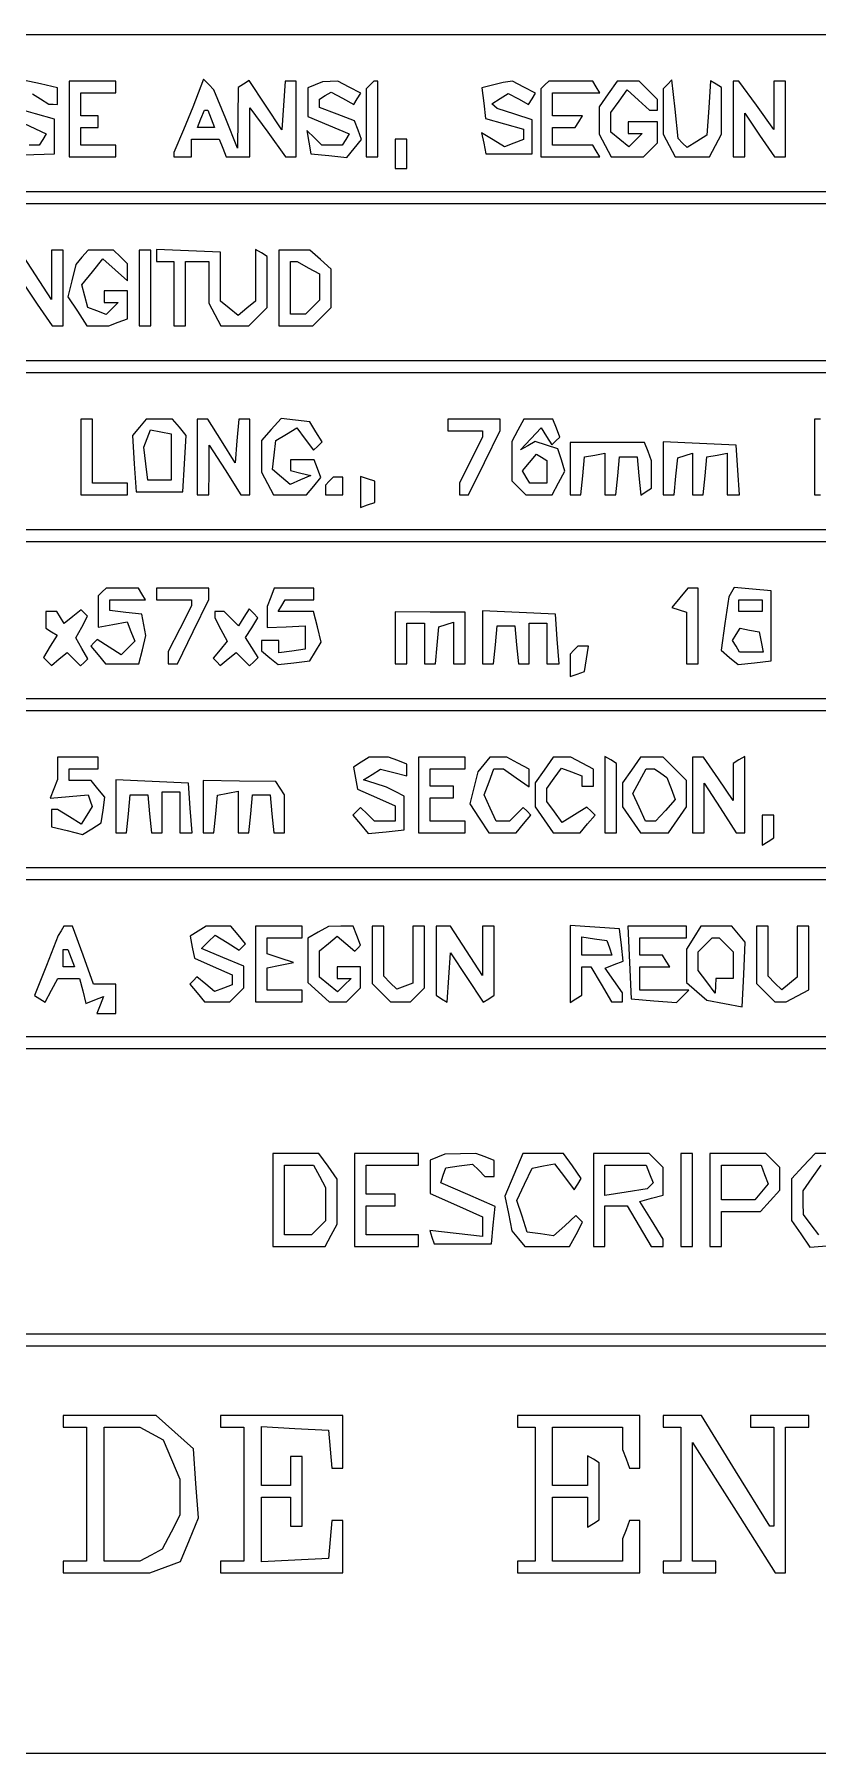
# Paper-space layout 'AN-02-DGE-008' of a CAD drawing. Header units: metres, sheet in millimetres. Extents: x 12 to 193, y 4 to 291.
# Drawn here: x 105.95 to 122.42, y 42.81 to 78.95 of the extents above; entities that cross this region are included whole.
import ezdxf

# ---------------------------------------------------------------- set-up
doc = ezdxf.new("R2010")
doc.units = ezdxf.units.M
doc.layers.add('DGE_CONTORNOS', color=7, linetype='Continuous', lineweight=0)
doc.layers.add('DGE_DATOS', color=7, linetype='Continuous', lineweight=0)

# ---------------------------------------------------------------- blocks, each defined once
blk = doc.blocks.new('LP_REF_DGE_MT_008')
at = {"layer": 'DGE_CONTORNOS'}
for points in [[(180.798, 77.295), (180.798, 75.641), (121.074, 75.641), (61.35, 75.641), (61.35, 77.295), (61.35, 78.949), (121.074, 78.949), (180.798, 78.949)], [(106.679, 77.172), (106.679, 76.376), (107.169, 76.376), (107.659, 76.376), (107.659, 76.498), (107.659, 76.621), (107.292, 76.621), (106.924, 76.621), (106.924, 76.805), (106.924, 76.988), (107.108, 76.988), (107.292, 76.988), (107.292, 77.111), (107.292, 77.233), (107.108, 77.233), (106.924, 77.233), (106.924, 77.478), (106.924, 77.723), (107.292, 77.723), (107.659, 77.723), (107.659, 77.846), (107.659, 77.968), (107.169, 77.968), (106.679, 77.968)], [(109.393, 77.713), (109.281, 77.417), (109.083, 76.943), (108.884, 76.468), (108.884, 76.422), (108.884, 76.376), (109.068, 76.376), (109.252, 76.376), (109.252, 76.56), (109.252, 76.743), (109.545, 76.743), (109.838, 76.743), (109.909, 76.56), (109.979, 76.376), (110.228, 76.376), (110.477, 76.376), (110.477, 76.89), (110.477, 77.404), (110.855, 76.89), (111.233, 76.376), (111.345, 76.376), (111.457, 76.376), (111.457, 77.172), (111.457, 77.968), (111.341, 77.968), (111.226, 77.968), (111.188, 77.455), (111.151, 76.941), (110.809, 77.459), (110.468, 77.977), (110.35, 77.904), (110.232, 77.832), (110.225, 77.196), (110.218, 76.56), (109.972, 77.172), (109.725, 77.785), (109.615, 77.897), (109.506, 78.008)], [(111.855, 77.887), (111.702, 77.826), (111.702, 77.523), (111.702, 77.221), (112.136, 77.04), (112.569, 76.858), (112.496, 76.74), (112.423, 76.621), (112.209, 76.621), (111.996, 76.621), (111.837, 76.774), (111.678, 76.927), (111.722, 76.682), (111.765, 76.437), (112.142, 76.4), (112.519, 76.363), (112.676, 76.552), (112.832, 76.74), (112.757, 76.936), (112.681, 77.132), (112.314, 77.271), (111.947, 77.41), (111.947, 77.498), (111.947, 77.586), (112.067, 77.661), (112.187, 77.735), (112.427, 77.606), (112.667, 77.478), (112.739, 77.594), (112.811, 77.711), (112.571, 77.84), (112.331, 77.968), (112.169, 77.959), (112.008, 77.949)], [(113.009, 77.887), (112.927, 77.805), (112.927, 77.09), (112.927, 76.376), (113.05, 76.376), (113.172, 76.376), (113.172, 77.172), (113.172, 77.968), (113.131, 77.968), (113.09, 77.968)], [(115.585, 77.883), (115.363, 77.825), (115.401, 77.503), (115.439, 77.18), (115.837, 77.066), (116.235, 76.953), (116.235, 76.844), (116.235, 76.736), (116.035, 76.659), (115.835, 76.582), (115.596, 76.732), (115.356, 76.881), (115.399, 76.659), (115.442, 76.437), (115.93, 76.437), (116.419, 76.437), (116.419, 76.794), (116.419, 77.152), (116.051, 77.271), (115.684, 77.389), (115.626, 77.441), (115.568, 77.492), (115.742, 77.599), (115.915, 77.706), (116.129, 77.592), (116.343, 77.478), (116.415, 77.594), (116.487, 77.711), (116.246, 77.84), (116.006, 77.968), (115.906, 77.954), (115.806, 77.94)], [(116.684, 77.887), (116.602, 77.805), (116.602, 77.09), (116.602, 76.376), (117.222, 76.376), (117.842, 76.376), (117.766, 76.498), (117.691, 76.621), (117.269, 76.621), (116.847, 76.621), (116.847, 76.805), (116.847, 76.988), (117.085, 76.988), (117.323, 76.988), (117.399, 77.111), (117.474, 77.233), (117.161, 77.233), (116.847, 77.233), (116.847, 77.478), (116.847, 77.723), (117.345, 77.723), (117.842, 77.723), (117.766, 77.846), (117.691, 77.968), (117.228, 77.968), (116.766, 77.968)], [(118.018, 77.696), (117.828, 77.424), (117.828, 77.137), (117.828, 76.85), (117.954, 76.613), (118.081, 76.376), (118.42, 76.376), (118.759, 76.376), (118.906, 76.523), (119.053, 76.67), (119.053, 76.89), (119.053, 77.111), (118.746, 77.111), (118.44, 77.111), (118.44, 76.988), (118.44, 76.866), (118.587, 76.866), (118.734, 76.866), (118.592, 76.724), (118.45, 76.582), (118.262, 76.739), (118.073, 76.896), (118.073, 77.103), (118.073, 77.309), (118.245, 77.545), (118.418, 77.781), (118.653, 77.569), (118.888, 77.356), (118.97, 77.356), (119.053, 77.356), (119.053, 77.47), (119.053, 77.583), (118.86, 77.776), (118.668, 77.968), (118.438, 77.968), (118.209, 77.968)], [(119.267, 77.898), (119.175, 77.805), (119.175, 77.327), (119.175, 76.85), (119.302, 76.613), (119.429, 76.376), (119.788, 76.376), (120.147, 76.376), (120.273, 76.613), (120.4, 76.85), (120.4, 77.341), (120.4, 77.832), (120.285, 77.903), (120.169, 77.974), (120.131, 77.402), (120.094, 76.83), (119.885, 76.699), (119.677, 76.568), (119.582, 76.663), (119.487, 76.758), (119.423, 77.375), (119.359, 77.991)], [(120.645, 77.172), (120.645, 76.376), (120.768, 76.376), (120.89, 76.376), (120.89, 76.833), (120.89, 77.29), (121.201, 76.833), (121.512, 76.376), (121.63, 76.376), (121.748, 76.376), (121.748, 77.172), (121.748, 77.968), (121.625, 77.968), (121.503, 77.968), (121.503, 77.46), (121.503, 76.952), (121.135, 77.46), (120.766, 77.968), (120.706, 77.968), (120.645, 77.968)], [(109.664, 77.172), (109.734, 76.988), (109.558, 76.988), (109.382, 76.988), (109.452, 77.172), (109.523, 77.356), (109.558, 77.356), (109.593, 77.356)], [(113.54, 76.437), (113.54, 76.131), (113.662, 76.131), (113.785, 76.131), (113.785, 76.437), (113.785, 76.743), (113.662, 76.743), (113.54, 76.743)], [(180.798, 73.742), (180.798, 72.088), (121.074, 72.088), (61.35, 72.088), (61.35, 73.742), (61.35, 75.396), (121.074, 75.396), (180.798, 75.396)], [(105.454, 73.619), (105.454, 72.823), (105.576, 72.823), (105.699, 72.823), (105.699, 73.28), (105.699, 73.738), (106.01, 73.28), (106.32, 72.823), (106.438, 72.823), (106.556, 72.823), (106.556, 73.619), (106.556, 74.416), (106.434, 74.416), (106.311, 74.416), (106.31, 73.895), (106.308, 73.374), (105.973, 73.894), (105.638, 74.414), (105.546, 74.415), (105.454, 74.416)], [(106.949, 74.262), (106.821, 74.108), (106.737, 73.771), (106.652, 73.434), (106.852, 73.129), (107.052, 72.823), (107.284, 72.823), (107.517, 72.823), (107.71, 72.898), (107.904, 72.972), (107.904, 73.265), (107.904, 73.558), (107.659, 73.558), (107.414, 73.558), (107.414, 73.436), (107.414, 73.313), (107.561, 73.313), (107.708, 73.313), (107.582, 73.187), (107.455, 73.06), (107.263, 73.134), (107.071, 73.208), (107.009, 73.445), (106.947, 73.682), (107.169, 73.956), (107.391, 74.23), (107.647, 73.998), (107.904, 73.765), (107.904, 73.943), (107.904, 74.122), (107.757, 74.269), (107.61, 74.416), (107.343, 74.416), (107.077, 74.416)], [(108.149, 73.619), (108.149, 72.823), (108.272, 72.823), (108.394, 72.823), (108.394, 73.619), (108.394, 74.416), (108.272, 74.416), (108.149, 74.416)], [(108.517, 74.3), (108.517, 74.171), (108.7, 74.171), (108.884, 74.171), (108.884, 73.497), (108.884, 72.823), (109.007, 72.823), (109.129, 72.823), (109.129, 73.497), (109.129, 74.171), (109.374, 74.171), (109.619, 74.171), (109.619, 73.734), (109.619, 73.297), (109.746, 73.06), (109.873, 72.823), (110.166, 72.823), (110.459, 72.823), (110.652, 73.016), (110.844, 73.208), (110.844, 73.743), (110.844, 74.279), (110.722, 74.355), (110.599, 74.43), (110.599, 73.887), (110.599, 73.343), (110.416, 73.191), (110.232, 73.038), (110.048, 73.191), (109.864, 73.343), (109.864, 73.859), (109.864, 74.374), (109.19, 74.401), (108.517, 74.428)], [(111.089, 73.619), (111.089, 72.823), (111.448, 72.823), (111.807, 72.823), (111.999, 73.016), (112.192, 73.208), (112.192, 73.609), (112.192, 74.01), (111.968, 74.213), (111.744, 74.416), (111.417, 74.416), (111.089, 74.416)], [(111.71, 74.044), (111.947, 73.917), (111.947, 73.64), (111.947, 73.362), (111.8, 73.215), (111.653, 73.068), (111.494, 73.068), (111.334, 73.068), (111.334, 73.619), (111.334, 74.171), (111.404, 74.171), (111.473, 74.171)], [(180.798, 70.189), (180.798, 68.535), (121.074, 68.535), (61.35, 68.535), (61.35, 70.189), (61.35, 71.843), (121.074, 71.843), (180.798, 71.843)], [(106.924, 70.067), (106.924, 69.27), (107.414, 69.27), (107.904, 69.27), (107.904, 69.393), (107.904, 69.515), (107.537, 69.515), (107.169, 69.515), (107.169, 70.189), (107.169, 70.863), (107.047, 70.863), (106.924, 70.863)], [(108.157, 70.689), (108.012, 70.515), (108.05, 69.923), (108.088, 69.332), (108.578, 69.332), (109.068, 69.332), (109.106, 69.923), (109.143, 70.515), (108.999, 70.689), (108.854, 70.863), (108.578, 70.863), (108.302, 70.863)], [(109.374, 70.067), (109.374, 69.27), (109.497, 69.27), (109.619, 69.27), (109.621, 69.791), (109.623, 70.312), (109.958, 69.792), (110.293, 69.272), (110.385, 69.271), (110.477, 69.27), (110.477, 70.067), (110.477, 70.863), (110.362, 70.863), (110.247, 70.863), (110.209, 70.404), (110.171, 69.944), (109.885, 70.404), (109.599, 70.863), (109.487, 70.863), (109.374, 70.863)], [(110.93, 70.645), (110.722, 70.415), (110.722, 70.08), (110.722, 69.744), (110.849, 69.507), (110.976, 69.27), (111.324, 69.27), (111.672, 69.27), (111.823, 69.453), (111.974, 69.635), (111.903, 69.82), (111.832, 70.005), (111.583, 70.005), (111.334, 70.005), (111.334, 69.892), (111.334, 69.778), (111.549, 69.727), (111.763, 69.676), (111.547, 69.582), (111.331, 69.488), (111.143, 69.644), (110.955, 69.801), (110.991, 70.105), (111.028, 70.41), (111.25, 70.544), (111.471, 70.679), (111.647, 70.443), (111.822, 70.207), (111.911, 70.296), (112, 70.385), (111.869, 70.593), (111.739, 70.802), (111.438, 70.838), (111.138, 70.875)], [(114.642, 70.741), (114.642, 70.618), (115.01, 70.618), (115.377, 70.618), (115.377, 70.552), (115.377, 70.486), (115.132, 70.005), (114.887, 69.525), (114.887, 69.398), (114.887, 69.27), (114.984, 69.27), (115.081, 69.27), (115.413, 69.947), (115.745, 70.623), (115.745, 70.743), (115.745, 70.863), (115.194, 70.863), (114.642, 70.863)], [(116.117, 70.626), (115.99, 70.389), (115.99, 69.977), (115.99, 69.564), (116.137, 69.417), (116.284, 69.27), (116.561, 69.27), (116.839, 69.27), (116.972, 69.52), (117.106, 69.77), (117.032, 70.004), (116.957, 70.238), (116.72, 70.313), (116.482, 70.389), (116.328, 70.302), (116.174, 70.216), (116.392, 70.448), (116.611, 70.679), (116.723, 70.499), (116.834, 70.319), (116.917, 70.402), (117, 70.485), (116.928, 70.674), (116.855, 70.863), (116.549, 70.863), (116.244, 70.863)], [(108.823, 70.065), (108.823, 69.577), (108.578, 69.577), (108.333, 69.577), (108.293, 69.924), (108.253, 70.271), (108.323, 70.454), (108.393, 70.636), (108.608, 70.595), (108.823, 70.553)], [(116.725, 69.753), (116.725, 69.515), (116.548, 69.515), (116.372, 69.515), (116.293, 69.643), (116.214, 69.771), (116.361, 69.948), (116.508, 70.125), (116.616, 70.058), (116.725, 69.991)], [(117.215, 69.822), (117.215, 69.27), (117.33, 69.27), (117.444, 69.27), (117.483, 69.668), (117.521, 70.065), (117.736, 70.105), (117.95, 70.146), (117.95, 69.708), (117.95, 69.27), (118.065, 69.27), (118.18, 69.27), (118.218, 69.669), (118.256, 70.067), (118.44, 70.067), (118.624, 70.067), (118.662, 69.666), (118.701, 69.266), (118.816, 69.337), (118.93, 69.407), (118.93, 69.696), (118.93, 69.985), (118.856, 70.179), (118.781, 70.373), (117.998, 70.373), (117.215, 70.373)], [(119.175, 69.828), (119.175, 69.27), (119.29, 69.27), (119.405, 69.27), (119.443, 69.659), (119.481, 70.048), (119.635, 70.098), (119.788, 70.148), (119.788, 69.709), (119.788, 69.27), (119.902, 69.27), (120.017, 69.27), (120.056, 69.668), (120.094, 70.065), (120.308, 70.105), (120.523, 70.146), (120.523, 69.708), (120.523, 69.27), (120.652, 69.27), (120.782, 69.27), (120.744, 69.791), (120.707, 70.312), (119.941, 70.348), (119.175, 70.385)], [(112.151, 69.556), (112.069, 69.475), (112.069, 69.373), (112.069, 69.27), (112.253, 69.27), (112.437, 69.27), (112.437, 69.454), (112.437, 69.638), (112.335, 69.638), (112.233, 69.638)], [(112.805, 69.332), (112.805, 69.005), (112.958, 69.056), (113.111, 69.107), (113.111, 69.332), (113.111, 69.556), (112.958, 69.607), (112.805, 69.658)], [(180.798, 66.637), (180.798, 64.983), (121.074, 64.983), (61.35, 64.983), (61.35, 66.637), (61.35, 68.29), (121.074, 68.29), (180.798, 68.29)], [(107.373, 67.229), (107.292, 67.147), (107.292, 66.817), (107.292, 66.487), (107.596, 66.545), (107.901, 66.603), (107.98, 66.397), (108.059, 66.191), (107.917, 66.049), (107.775, 65.908), (107.522, 66.066), (107.268, 66.225), (107.201, 66.158), (107.134, 66.091), (107.289, 65.904), (107.444, 65.718), (107.794, 65.718), (108.144, 65.718), (108.219, 66.014), (108.293, 66.311), (108.251, 66.535), (108.208, 66.759), (107.872, 66.798), (107.537, 66.837), (107.537, 66.951), (107.537, 67.065), (107.911, 67.065), (108.286, 67.065), (108.21, 67.188), (108.135, 67.31), (107.795, 67.31), (107.455, 67.31)], [(108.517, 67.188), (108.517, 67.065), (108.884, 67.065), (109.252, 67.065), (109.252, 66.999), (109.252, 66.933), (109.007, 66.453), (108.762, 65.973), (108.762, 65.845), (108.762, 65.718), (108.859, 65.718), (108.956, 65.718), (109.287, 66.394), (109.619, 67.071), (109.619, 67.191), (109.619, 67.31), (109.068, 67.31), (108.517, 67.31)], [(110.919, 67.117), (110.844, 66.923), (110.844, 66.7), (110.844, 66.478), (111.243, 66.496), (111.641, 66.514), (111.641, 66.269), (111.641, 66.024), (111.365, 65.985), (111.089, 65.946), (111.089, 66.077), (111.089, 66.208), (110.906, 66.208), (110.722, 66.208), (110.722, 66.1), (110.722, 65.993), (110.898, 65.846), (111.075, 65.7), (111.407, 65.74), (111.739, 65.779), (111.861, 65.974), (111.983, 66.17), (111.901, 66.495), (111.82, 66.82), (111.447, 66.82), (111.075, 66.82), (111.151, 66.943), (111.226, 67.065), (111.525, 67.065), (111.824, 67.065), (111.824, 67.188), (111.824, 67.31), (111.409, 67.31), (110.993, 67.31)], [(119.527, 67.107), (119.359, 66.903), (119.512, 66.851), (119.665, 66.8), (119.665, 66.259), (119.665, 65.718), (119.788, 65.718), (119.91, 65.718), (119.91, 66.514), (119.91, 67.31), (119.803, 67.31), (119.695, 67.31)], [(120.611, 67.225), (120.554, 67.127), (120.472, 66.564), (120.391, 66.001), (120.572, 65.85), (120.753, 65.7), (121.097, 65.74), (121.442, 65.779), (121.442, 66.514), (121.442, 67.249), (121.055, 67.287), (120.668, 67.324)], [(109.742, 66.751), (109.742, 66.682), (109.873, 66.437), (110.004, 66.192), (109.855, 66.013), (109.707, 65.834), (109.783, 65.759), (109.858, 65.683), (110.024, 65.82), (110.189, 65.957), (110.331, 65.815), (110.473, 65.673), (110.562, 65.762), (110.652, 65.852), (110.521, 66.06), (110.39, 66.268), (110.521, 66.477), (110.651, 66.687), (110.557, 66.781), (110.464, 66.874), (110.353, 66.695), (110.242, 66.516), (110.09, 66.668), (109.938, 66.82), (109.84, 66.82), (109.742, 66.82)], [(121.258, 66.943), (121.258, 66.82), (121.013, 66.82), (120.768, 66.82), (120.768, 66.943), (120.768, 67.065), (121.013, 67.065), (121.258, 67.065)], [(106.189, 66.644), (106.189, 66.467), (106.309, 66.393), (106.429, 66.319), (106.283, 66.085), (106.137, 65.851), (106.221, 65.767), (106.306, 65.683), (106.471, 65.82), (106.636, 65.957), (106.778, 65.815), (106.92, 65.673), (106.994, 65.747), (107.069, 65.822), (106.946, 66.042), (106.822, 66.263), (106.944, 66.491), (107.066, 66.719), (106.998, 66.787), (106.93, 66.855), (106.754, 66.709), (106.578, 66.563), (106.499, 66.692), (106.42, 66.82), (106.304, 66.82), (106.189, 66.82)], [(113.54, 66.263), (113.54, 65.718), (113.662, 65.718), (113.785, 65.718), (113.785, 66.147), (113.785, 66.575), (113.968, 66.575), (114.152, 66.575), (114.152, 66.147), (114.152, 65.718), (114.267, 65.718), (114.382, 65.718), (114.42, 66.106), (114.458, 66.495), (114.612, 66.545), (114.765, 66.596), (114.765, 66.157), (114.765, 65.718), (114.887, 65.718), (115.01, 65.718), (115.01, 66.259), (115.01, 66.8), (114.275, 66.804), (113.54, 66.808)], [(115.377, 66.275), (115.377, 65.718), (115.492, 65.718), (115.607, 65.718), (115.645, 66.116), (115.684, 66.514), (115.867, 66.514), (116.051, 66.514), (116.09, 66.116), (116.128, 65.718), (116.243, 65.718), (116.357, 65.718), (116.357, 66.147), (116.357, 66.575), (116.541, 66.575), (116.725, 66.575), (116.725, 66.147), (116.725, 65.718), (116.854, 65.718), (116.984, 65.718), (116.946, 66.238), (116.909, 66.759), (116.143, 66.796), (115.377, 66.832)], [(121.235, 66.176), (121.276, 65.963), (121.029, 65.963), (120.782, 65.963), (120.707, 66.085), (120.631, 66.208), (120.711, 66.337), (120.791, 66.466), (120.992, 66.428), (121.194, 66.389)], [(117.297, 66.004), (117.215, 65.922), (117.215, 65.687), (117.215, 65.452), (117.368, 65.503), (117.521, 65.553), (117.56, 65.819), (117.6, 66.085), (117.489, 66.085), (117.378, 66.085)], [(180.798, 63.084), (180.798, 61.43), (121.074, 61.43), (61.35, 61.43), (61.35, 63.084), (61.35, 64.738), (121.074, 64.738), (180.798, 64.738)], [(106.434, 63.523), (106.434, 63.288), (106.359, 63.091), (106.283, 62.895), (106.682, 62.928), (107.081, 62.961), (107.123, 62.839), (107.165, 62.716), (107.048, 62.533), (106.931, 62.349), (106.684, 62.502), (106.437, 62.655), (106.374, 62.655), (106.311, 62.655), (106.311, 62.474), (106.311, 62.292), (106.637, 62.211), (106.962, 62.129), (107.157, 62.251), (107.353, 62.374), (107.393, 62.644), (107.433, 62.914), (107.286, 63.091), (107.139, 63.268), (106.909, 63.268), (106.679, 63.268), (106.679, 63.39), (106.679, 63.513), (106.985, 63.513), (107.292, 63.513), (107.292, 63.635), (107.292, 63.758), (106.863, 63.758), (106.434, 63.758)], [(112.823, 63.649), (112.658, 63.545), (112.701, 63.314), (112.744, 63.084), (113.142, 62.909), (113.54, 62.733), (113.54, 62.572), (113.54, 62.41), (113.319, 62.41), (113.099, 62.41), (112.954, 62.555), (112.809, 62.7), (112.728, 62.619), (112.647, 62.538), (112.807, 62.345), (112.967, 62.153), (113.345, 62.189), (113.723, 62.226), (113.723, 62.58), (113.723, 62.935), (113.54, 63.031), (113.356, 63.127), (113.114, 63.204), (112.873, 63.281), (113.052, 63.392), (113.231, 63.502), (113.508, 63.433), (113.785, 63.364), (113.785, 63.486), (113.785, 63.609), (113.591, 63.683), (113.397, 63.758), (113.193, 63.756), (112.988, 63.754)], [(114.03, 62.961), (114.03, 62.165), (114.52, 62.165), (115.01, 62.165), (115.01, 62.288), (115.01, 62.41), (114.642, 62.41), (114.275, 62.41), (114.275, 62.655), (114.275, 62.9), (114.52, 62.9), (114.765, 62.9), (114.765, 63.023), (114.765, 63.145), (114.52, 63.145), (114.275, 63.145), (114.275, 63.329), (114.275, 63.513), (114.642, 63.513), (115.01, 63.513), (115.01, 63.635), (115.01, 63.758), (114.52, 63.758), (114.03, 63.758)], [(115.402, 63.604), (115.274, 63.45), (115.19, 63.113), (115.105, 62.776), (115.305, 62.47), (115.505, 62.165), (115.794, 62.165), (116.082, 62.165), (116.237, 62.352), (116.392, 62.538), (116.312, 62.619), (116.231, 62.7), (116.086, 62.555), (115.941, 62.41), (115.801, 62.41), (115.662, 62.41), (115.536, 62.686), (115.41, 62.961), (115.512, 63.237), (115.614, 63.513), (115.714, 63.513), (115.813, 63.513), (116.085, 63.322), (116.357, 63.131), (116.357, 63.318), (116.357, 63.504), (116.12, 63.631), (115.883, 63.758), (115.707, 63.758), (115.53, 63.758)], [(116.671, 63.485), (116.48, 63.213), (116.48, 62.961), (116.48, 62.71), (116.671, 62.437), (116.861, 62.165), (117.146, 62.165), (117.43, 62.165), (117.585, 62.352), (117.74, 62.538), (117.656, 62.623), (117.571, 62.707), (117.31, 62.544), (117.049, 62.381), (116.887, 62.603), (116.725, 62.824), (116.725, 62.961), (116.725, 63.098), (116.881, 63.312), (117.038, 63.526), (117.249, 63.445), (117.46, 63.364), (117.46, 63.254), (117.46, 63.145), (117.583, 63.145), (117.705, 63.145), (117.705, 63.325), (117.705, 63.504), (117.468, 63.631), (117.231, 63.758), (117.046, 63.758), (116.861, 63.758)], [(117.95, 62.969), (117.95, 62.165), (118.073, 62.165), (118.195, 62.165), (118.195, 62.893), (118.195, 63.621), (118.073, 63.696), (117.95, 63.772)], [(118.508, 63.485), (118.318, 63.213), (118.318, 62.961), (118.318, 62.71), (118.508, 62.437), (118.699, 62.165), (118.991, 62.165), (119.284, 62.165), (119.474, 62.437), (119.665, 62.71), (119.665, 62.989), (119.665, 63.268), (119.42, 63.513), (119.175, 63.758), (118.937, 63.758), (118.699, 63.758)], [(119.788, 62.961), (119.788, 62.165), (119.91, 62.165), (120.033, 62.165), (120.035, 62.686), (120.037, 63.206), (120.372, 62.687), (120.707, 62.167), (120.798, 62.166), (120.89, 62.165), (120.89, 62.969), (120.89, 63.772), (120.768, 63.696), (120.645, 63.621), (120.645, 63.232), (120.645, 62.843), (120.335, 63.3), (120.024, 63.758), (119.906, 63.758), (119.788, 63.758)], [(107.659, 62.722), (107.659, 62.165), (107.774, 62.165), (107.889, 62.165), (107.927, 62.563), (107.965, 62.961), (108.149, 62.961), (108.333, 62.961), (108.371, 62.563), (108.41, 62.165), (108.524, 62.165), (108.639, 62.165), (108.639, 62.594), (108.639, 63.023), (108.823, 63.023), (109.007, 63.023), (109.007, 62.594), (109.007, 62.165), (109.136, 62.165), (109.266, 62.165), (109.228, 62.686), (109.19, 63.206), (108.425, 63.243), (107.659, 63.279)], [(109.497, 62.713), (109.497, 62.165), (109.612, 62.165), (109.726, 62.165), (109.765, 62.562), (109.803, 62.959), (110.017, 63), (110.232, 63.041), (110.232, 62.603), (110.232, 62.165), (110.347, 62.165), (110.461, 62.165), (110.5, 62.563), (110.538, 62.961), (110.722, 62.961), (110.906, 62.961), (110.944, 62.563), (110.982, 62.165), (111.097, 62.165), (111.212, 62.165), (111.21, 62.563), (111.208, 62.961), (111.118, 63.101), (111.028, 63.241), (110.262, 63.252), (109.497, 63.262)], [(119.123, 63.419), (119.254, 63.329), (119.34, 63.097), (119.426, 62.865), (119.22, 62.637), (119.015, 62.41), (118.909, 62.41), (118.802, 62.41), (118.67, 62.701), (118.537, 62.992), (118.677, 63.252), (118.816, 63.513), (118.904, 63.511), (118.991, 63.509)], [(121.258, 62.219), (121.258, 61.906), (121.38, 61.981), (121.503, 62.057), (121.503, 62.295), (121.503, 62.533), (121.38, 62.533), (121.258, 62.533)], [(180.798, 59.531), (180.798, 57.877), (121.074, 57.877), (61.35, 57.877), (61.35, 59.531), (61.35, 61.185), (121.074, 61.185), (180.798, 61.185)], [(106.51, 60.107), (106.45, 60.009), (106.2, 59.377), (105.951, 58.745), (106.064, 58.675), (106.177, 58.605), (106.31, 58.854), (106.443, 59.102), (106.669, 59.102), (106.895, 59.102), (106.964, 58.841), (107.032, 58.58), (107.217, 58.651), (107.402, 58.722), (107.333, 58.545), (107.265, 58.367), (107.462, 58.367), (107.659, 58.367), (107.659, 58.674), (107.659, 58.98), (107.426, 58.98), (107.194, 58.98), (106.973, 59.592), (106.753, 60.205), (106.662, 60.205), (106.571, 60.205)], [(109.393, 60.096), (109.228, 59.992), (109.27, 59.761), (109.313, 59.531), (109.711, 59.356), (110.109, 59.181), (110.109, 59.076), (110.109, 58.972), (109.924, 58.901), (109.739, 58.83), (109.553, 58.984), (109.368, 59.137), (109.293, 59.062), (109.217, 58.986), (109.372, 58.799), (109.527, 58.612), (109.794, 58.612), (110.06, 58.612), (110.207, 58.759), (110.354, 58.906), (110.354, 59.133), (110.354, 59.36), (109.909, 59.546), (109.465, 59.732), (109.606, 59.873), (109.748, 60.015), (110.002, 59.856), (110.256, 59.698), (110.322, 59.765), (110.389, 59.831), (110.234, 60.018), (110.079, 60.205), (109.819, 60.203), (109.558, 60.201)], [(110.599, 59.409), (110.599, 58.612), (111.089, 58.612), (111.579, 58.612), (111.579, 58.735), (111.579, 58.857), (111.212, 58.857), (110.844, 58.857), (110.844, 59.094), (110.844, 59.33), (111.12, 59.385), (111.396, 59.439), (111.12, 59.53), (110.844, 59.621), (110.844, 59.79), (110.844, 59.96), (111.212, 59.96), (111.579, 59.96), (111.579, 60.082), (111.579, 60.205), (111.089, 60.205), (110.599, 60.205)], [(111.916, 60.073), (111.702, 59.948), (111.702, 59.483), (111.702, 59.018), (111.926, 58.815), (112.15, 58.612), (112.33, 58.612), (112.511, 58.612), (112.658, 58.759), (112.805, 58.906), (112.805, 59.127), (112.805, 59.347), (112.56, 59.347), (112.315, 59.347), (112.315, 59.225), (112.315, 59.102), (112.462, 59.102), (112.609, 59.102), (112.467, 58.961), (112.325, 58.819), (112.136, 58.976), (111.947, 59.132), (111.947, 59.409), (111.947, 59.685), (112.131, 59.837), (112.315, 59.99), (112.501, 59.835), (112.688, 59.68), (112.749, 59.741), (112.81, 59.802), (112.733, 60.004), (112.656, 60.205), (112.393, 60.201), (112.131, 60.197)], [(113.05, 59.601), (113.05, 58.997), (113.242, 58.805), (113.435, 58.612), (113.646, 58.612), (113.858, 58.612), (114.005, 58.759), (114.152, 58.906), (114.152, 59.556), (114.152, 60.205), (114.03, 60.205), (113.907, 60.205), (113.907, 59.605), (113.907, 59.006), (113.738, 58.941), (113.569, 58.876), (113.432, 59.014), (113.295, 59.151), (113.295, 59.678), (113.295, 60.205), (113.172, 60.205), (113.05, 60.205)], [(114.397, 59.477), (114.397, 58.749), (114.513, 58.678), (114.628, 58.607), (114.666, 59.123), (114.703, 59.64), (115.045, 59.122), (115.387, 58.604), (115.504, 58.676), (115.622, 58.749), (115.622, 59.477), (115.622, 60.205), (115.5, 60.205), (115.377, 60.205), (115.375, 59.684), (115.373, 59.164), (115.038, 59.683), (114.703, 60.203), (114.55, 60.204), (114.397, 60.205)], [(117.215, 59.408), (117.215, 58.598), (117.337, 58.674), (117.46, 58.749), (117.46, 59.048), (117.46, 59.347), (117.556, 59.347), (117.652, 59.347), (117.869, 58.98), (118.086, 58.612), (118.202, 58.612), (118.318, 58.612), (118.318, 58.708), (118.318, 58.803), (118.136, 59.063), (117.954, 59.323), (118.144, 59.395), (118.334, 59.468), (118.295, 59.806), (118.256, 60.144), (117.736, 60.181), (117.215, 60.219)], [(118.465, 59.439), (118.501, 58.674), (118.977, 58.635), (119.452, 58.596), (119.583, 58.726), (119.714, 58.857), (119.2, 58.857), (118.685, 58.857), (118.685, 59.102), (118.685, 59.347), (118.999, 59.347), (119.312, 59.347), (119.236, 59.47), (119.161, 59.592), (118.923, 59.592), (118.685, 59.592), (118.685, 59.776), (118.685, 59.96), (119.175, 59.96), (119.665, 59.96), (119.665, 60.082), (119.665, 60.205), (119.047, 60.205), (118.428, 60.205)], [(119.817, 59.962), (119.665, 59.718), (119.665, 59.368), (119.665, 59.018), (119.88, 58.832), (120.094, 58.646), (120.466, 58.576), (120.838, 58.506), (120.867, 59.187), (120.895, 59.867), (120.755, 60.036), (120.615, 60.205), (120.292, 60.205), (119.969, 60.205)], [(121.135, 59.601), (121.135, 58.997), (121.328, 58.805), (121.52, 58.612), (121.642, 58.612), (121.764, 58.612), (122.001, 58.739), (122.238, 58.866), (122.238, 59.535), (122.238, 60.205), (122.115, 60.205), (121.993, 60.205), (121.993, 59.669), (121.993, 59.132), (121.831, 58.998), (121.669, 58.863), (121.524, 59.007), (121.38, 59.151), (121.38, 59.678), (121.38, 60.205), (121.258, 60.205), (121.135, 60.205)], [(106.723, 59.531), (106.794, 59.347), (106.675, 59.347), (106.556, 59.347), (106.556, 59.531), (106.556, 59.715), (106.605, 59.715), (106.653, 59.715)], [(118.043, 59.746), (118.093, 59.592), (117.776, 59.592), (117.46, 59.592), (117.46, 59.785), (117.46, 59.977), (117.726, 59.938), (117.992, 59.899)], [(120.498, 59.813), (120.645, 59.666), (120.645, 59.384), (120.645, 59.102), (120.462, 59.102), (120.278, 59.102), (120.274, 58.949), (120.27, 58.796), (120.09, 59.034), (119.91, 59.272), (119.91, 59.469), (119.91, 59.666), (120.057, 59.813), (120.204, 59.96), (120.278, 59.96), (120.351, 59.96)], [(180.798, 54.631), (180.798, 51.629), (121.074, 51.629), (61.35, 51.629), (61.35, 54.631), (61.35, 57.632), (121.074, 57.632), (180.798, 57.632)], [(110.967, 54.447), (110.967, 53.467), (111.514, 53.467), (112.061, 53.467), (112.188, 53.704), (112.315, 53.941), (112.315, 54.412), (112.315, 54.883), (112.124, 55.155), (111.933, 55.427), (111.45, 55.427), (110.967, 55.427)], [(112.682, 54.447), (112.682, 53.467), (113.356, 53.467), (114.03, 53.467), (114.03, 53.59), (114.03, 53.712), (113.478, 53.712), (112.927, 53.712), (112.927, 54.018), (112.927, 54.325), (113.233, 54.325), (113.54, 54.325), (113.54, 54.447), (113.54, 54.57), (113.233, 54.57), (112.927, 54.57), (112.927, 54.876), (112.927, 55.182), (113.478, 55.182), (114.03, 55.182), (114.03, 55.305), (114.03, 55.427), (113.356, 55.427), (112.682, 55.427)], [(114.428, 55.346), (114.275, 55.284), (114.275, 54.933), (114.275, 54.581), (114.826, 54.337), (115.377, 54.093), (115.377, 53.887), (115.377, 53.68), (114.821, 53.743), (114.264, 53.806), (114.31, 53.667), (114.356, 53.528), (114.959, 53.528), (115.561, 53.528), (115.599, 53.918), (115.637, 54.307), (115.067, 54.559), (114.498, 54.81), (114.549, 54.966), (114.6, 55.121), (114.88, 55.162), (115.161, 55.203), (115.293, 55.07), (115.426, 54.937), (115.524, 54.937), (115.622, 54.937), (115.622, 55.108), (115.622, 55.278), (115.429, 55.353), (115.235, 55.427), (114.908, 55.417), (114.581, 55.408)], [(116.034, 54.976), (115.846, 54.525), (115.918, 54.161), (115.991, 53.797), (116.128, 53.632), (116.265, 53.467), (116.736, 53.467), (117.206, 53.467), (117.343, 53.723), (117.48, 53.978), (117.409, 54.048), (117.339, 54.119), (117.103, 53.906), (116.868, 53.692), (116.591, 53.733), (116.315, 53.773), (116.205, 54.106), (116.095, 54.438), (116.258, 54.778), (116.421, 55.118), (116.654, 55.163), (116.888, 55.208), (117.095, 54.933), (117.302, 54.659), (117.376, 54.778), (117.45, 54.897), (117.264, 55.162), (117.079, 55.427), (116.65, 55.427), (116.222, 55.427)], [(117.705, 54.447), (117.705, 53.467), (117.828, 53.467), (117.95, 53.467), (117.95, 53.896), (117.95, 54.325), (118.183, 54.325), (118.416, 54.325), (118.669, 53.896), (118.922, 53.467), (119.049, 53.467), (119.175, 53.467), (119.175, 53.544), (119.175, 53.622), (118.929, 54.02), (118.683, 54.418), (118.929, 54.482), (119.175, 54.547), (119.175, 54.84), (119.175, 55.133), (119.028, 55.28), (118.881, 55.427), (118.293, 55.427), (117.705, 55.427)], [(119.543, 54.447), (119.543, 53.467), (119.665, 53.467), (119.788, 53.467), (119.788, 54.447), (119.788, 55.427), (119.665, 55.427), (119.543, 55.427)], [(120.155, 54.447), (120.155, 53.467), (120.278, 53.467), (120.4, 53.467), (120.4, 53.835), (120.4, 54.202), (120.81, 54.202), (121.22, 54.202), (121.423, 54.426), (121.625, 54.65), (121.625, 54.892), (121.625, 55.133), (121.478, 55.28), (121.331, 55.427), (120.743, 55.427), (120.155, 55.427)], [(111.943, 54.945), (112.069, 54.708), (112.069, 54.357), (112.069, 54.006), (111.922, 53.859), (111.775, 53.712), (111.494, 53.712), (111.212, 53.712), (111.212, 54.447), (111.212, 55.182), (111.514, 55.182), (111.816, 55.182)], [(118.888, 54.993), (118.96, 54.804), (118.899, 54.743), (118.838, 54.682), (118.394, 54.61), (117.95, 54.538), (117.95, 54.86), (117.95, 55.182), (118.383, 55.182), (118.815, 55.182)], [(121.308, 54.983), (121.385, 54.784), (121.245, 54.615), (121.105, 54.447), (120.753, 54.447), (120.4, 54.447), (120.4, 54.815), (120.4, 55.182), (120.816, 55.182), (121.232, 55.182)], [(193.172, 47.097), (193.172, 42.809), (118.011, 42.809), (42.85, 42.809), (42.85, 47.097), (42.85, 51.384), (118.011, 51.384), (193.172, 51.384)], [(106.556, 49.792), (106.556, 49.669), (106.802, 49.669), (107.047, 49.669), (107.047, 48.26), (107.047, 46.852), (106.802, 46.852), (106.556, 46.852), (106.556, 46.729), (106.556, 46.607), (107.467, 46.607), (108.378, 46.607), (108.698, 46.728), (109.019, 46.85), (109.209, 47.306), (109.4, 47.763), (109.347, 48.489), (109.295, 49.216), (108.904, 49.565), (108.513, 49.914), (107.535, 49.914), (106.556, 49.914)], [(109.864, 49.792), (109.864, 49.669), (110.109, 49.669), (110.354, 49.669), (110.354, 48.26), (110.354, 46.852), (110.109, 46.852), (109.864, 46.852), (109.864, 46.729), (109.864, 46.607), (111.151, 46.607), (112.437, 46.607), (112.437, 47.158), (112.437, 47.709), (112.322, 47.709), (112.208, 47.709), (112.169, 47.311), (112.131, 46.913), (111.426, 46.876), (110.722, 46.839), (110.722, 47.519), (110.722, 48.199), (111.028, 48.199), (111.334, 48.199), (111.334, 47.893), (111.334, 47.587), (111.457, 47.587), (111.579, 47.587), (111.579, 48.322), (111.579, 49.057), (111.457, 49.057), (111.334, 49.057), (111.334, 48.75), (111.334, 48.444), (111.028, 48.444), (110.722, 48.444), (110.722, 49.063), (110.722, 49.682), (111.426, 49.645), (112.131, 49.608), (112.169, 49.21), (112.208, 48.812), (112.322, 48.812), (112.437, 48.812), (112.437, 49.363), (112.437, 49.914), (111.151, 49.914), (109.864, 49.914)], [(116.112, 49.792), (116.112, 49.669), (116.296, 49.669), (116.48, 49.669), (116.48, 48.26), (116.48, 46.852), (116.296, 46.852), (116.112, 46.852), (116.112, 46.729), (116.112, 46.607), (117.399, 46.607), (118.685, 46.607), (118.685, 47.158), (118.685, 47.709), (118.576, 47.709), (118.466, 47.709), (118.392, 47.515), (118.318, 47.322), (118.318, 47.087), (118.318, 46.852), (117.583, 46.852), (116.847, 46.852), (116.847, 47.525), (116.847, 48.199), (117.215, 48.199), (117.583, 48.199), (117.583, 47.886), (117.583, 47.572), (117.705, 47.648), (117.828, 47.724), (117.828, 48.322), (117.828, 48.92), (117.705, 48.995), (117.583, 49.071), (117.583, 48.758), (117.583, 48.444), (117.215, 48.444), (116.847, 48.444), (116.847, 49.057), (116.847, 49.669), (117.583, 49.669), (118.318, 49.669), (118.318, 49.434), (118.318, 49.199), (118.392, 49.006), (118.466, 48.812), (118.576, 48.812), (118.685, 48.812), (118.685, 49.363), (118.685, 49.914), (117.399, 49.914), (116.112, 49.914)], [(119.175, 49.792), (119.175, 49.669), (119.359, 49.669), (119.543, 49.669), (119.543, 48.26), (119.543, 46.852), (119.359, 46.852), (119.175, 46.852), (119.175, 46.729), (119.175, 46.607), (119.726, 46.607), (120.278, 46.607), (120.278, 46.729), (120.278, 46.852), (120.033, 46.852), (119.788, 46.852), (119.788, 48.101), (119.788, 49.351), (120.657, 47.979), (121.526, 46.607), (121.637, 46.607), (121.748, 46.607), (121.748, 48.138), (121.748, 49.669), (121.993, 49.669), (122.238, 49.669), (122.238, 49.792), (122.238, 49.914), (121.625, 49.914), (121.013, 49.914), (121.013, 49.792), (121.013, 49.669), (121.258, 49.669), (121.503, 49.669), (121.503, 48.628), (121.503, 47.587), (121.46, 47.587), (121.417, 47.587), (120.697, 48.75), (119.977, 49.914), (119.576, 49.914), (119.175, 49.914)], [(108.413, 49.537), (108.66, 49.405), (108.833, 48.99), (109.007, 48.575), (109.007, 48.197), (109.007, 47.82), (108.822, 47.462), (108.637, 47.104), (108.401, 46.978), (108.165, 46.852), (107.79, 46.852), (107.414, 46.852), (107.414, 48.26), (107.414, 49.669), (107.79, 49.669), (108.165, 49.669)]]:
    blk.add_lwpolyline(points, close=True, dxfattribs=at)
for points in [[(105.721, 76.42), (106.373, 76.437), (106.373, 76.8), (106.373, 77.163), (105.975, 77.277), (105.576, 77.391)], [(105.905, 77.701), (106.078, 77.591), (106.25, 77.482), (106.342, 77.48), (106.434, 77.478), (106.434, 77.652), (106.434, 77.826), (106.074, 77.906), (105.713, 77.985)], [(105.736, 77.077), (106.199, 76.859), (106.126, 76.74), (106.052, 76.621), (105.835, 76.621)], [(122.484, 70.863), (122.36, 70.863), (122.36, 70.067), (122.36, 69.27), (122.483, 69.27)], [(122.449, 53.712), (122.286, 53.926), (122.123, 54.141), (122.119, 54.389), (122.115, 54.638), (122.306, 54.91), (122.497, 55.182)], [(122.708, 55.427), (122.37, 55.427), (122.12, 55.159), (121.87, 54.891), (121.87, 54.451), (121.87, 54.012), (122.066, 53.733), (122.261, 53.454), (122.697, 53.491)]]:
    blk.add_lwpolyline(points, dxfattribs=at)

psp = doc.layouts.new('AN-02-DGE-008')

# ---------------------------------------------------------------- block references
at = {"layer": 'DGE_DATOS'}
psp.add_blockref('LP_REF_DGE_MT_008', (0, 0), dxfattribs=at)

doc.saveas('drawing.dxf')
